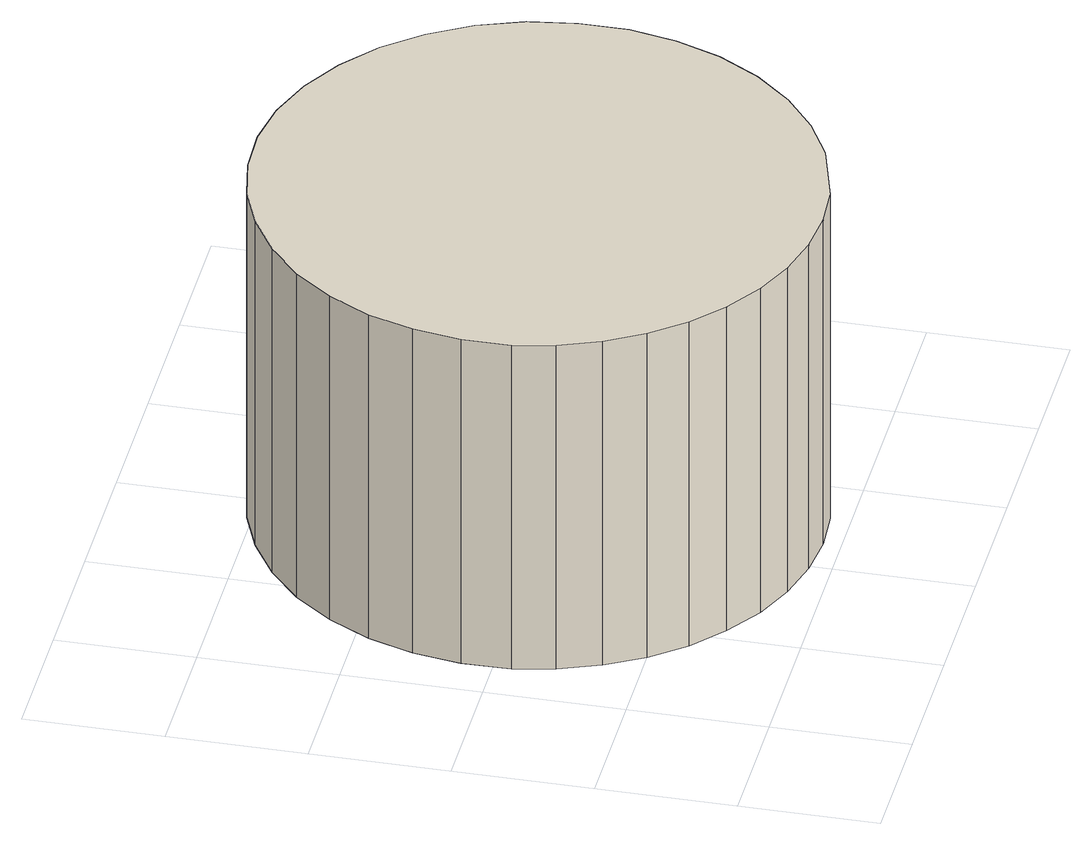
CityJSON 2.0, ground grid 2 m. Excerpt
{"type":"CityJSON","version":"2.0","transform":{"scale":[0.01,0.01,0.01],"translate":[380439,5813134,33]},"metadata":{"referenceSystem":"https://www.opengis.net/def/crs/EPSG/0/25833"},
"CityObjects":{
"building1":{"type":"Building","attributes":{"Gemeindeschluessel":"11000006","BezugspunktDach":"2200","function":"31001_2510","measuredHeight":5.29,"storeysAboveGround":1},"address":[{"country":"Germany","locality":"Berlin","thoroughfareNumber":"200 (1)","thoroughfareName":"Onkel-Tom-Straße"}],"geometry":[{"type":"Solid","lod":"1","boundaries":[[[[0,1,2,3,4,5,6,7,8,9,10,11,12,13,14,15,16,17,18,19,20,21,22,23,24,25,26,27,28,29,30,31,32,33,34,35]],[[36,37,38,39,40,41,42,43,44,45,46,47,48,49,50,51,52,53,54,55,56,57,58,59,60,61,62,63,64,65,66,67,68,69,70,71]],[[36,71,35,34]],[[37,36,34,33]],[[38,37,33,32]],[[39,38,32,31]],[[40,39,31,30]],[[41,40,30,29]],[[42,41,29,28]],[[43,42,28,27]],[[44,43,27,26]],[[45,44,26,25]],[[46,45,25,24]],[[47,46,24,23]],[[48,47,23,22]],[[49,48,22,21]],[[50,49,21,20]],[[51,50,20,19]],[[52,51,19,18]],[[53,52,18,17]],[[54,53,17,16]],[[55,54,16,15]],[[56,55,15,14]],[[57,56,14,13]],[[58,57,13,12]],[[59,58,12,11]],[[60,59,11,10]],[[61,60,10,9]],[[62,61,9,8]],[[63,62,8,7]],[[64,63,7,6]],[[65,64,6,5]],[[66,65,5,4]],[[67,66,4,3]],[[68,67,3,2]],[[69,68,2,1]],[[70,69,1,0]],[[71,70,0,35]]]]}]}
},
"vertices":[
[66,374,568],[79,315,568],[102,255,568],[134,200,568],[174,150,568],[222,108,568],[276,73,568],[334,48,568],[396,32,568],[460,26,568],[523,30,568],[623,59,568],[686,93,568],[741,137,568],[788,190,568],[825,251,568],[850,317,568],[864,386,568],[864,457,568],[853,527,568],[829,594,568],[793,655,568],[748,709,568],[693,754,568],[632,789,568],[565,813,568],[495,824,568],[424,822,568],[355,808,568],[290,782,568],[229,745,568],[176,699,568],[132,643,568],[98,581,568],[76,515,568],[65,445,568],[76,515,39],[98,581,39],[132,643,39],[176,699,39],[229,745,39],[290,782,39],[355,808,39],[424,822,39],[495,824,39],[565,813,39],[632,789,39],[693,754,39],[748,709,39],[793,655,39],[829,594,39],[853,527,39],[864,457,39],[864,386,39],[850,317,39],[825,251,39],[788,190,39],[741,137,39],[686,93,39],[623,59,39],[523,30,39],[460,26,39],[396,32,39],[334,48,39],[276,73,39],[222,108,39],[174,150,39],[134,200,39],[102,255,39],[79,315,39],[66,374,39],[65,445,39]
]}
